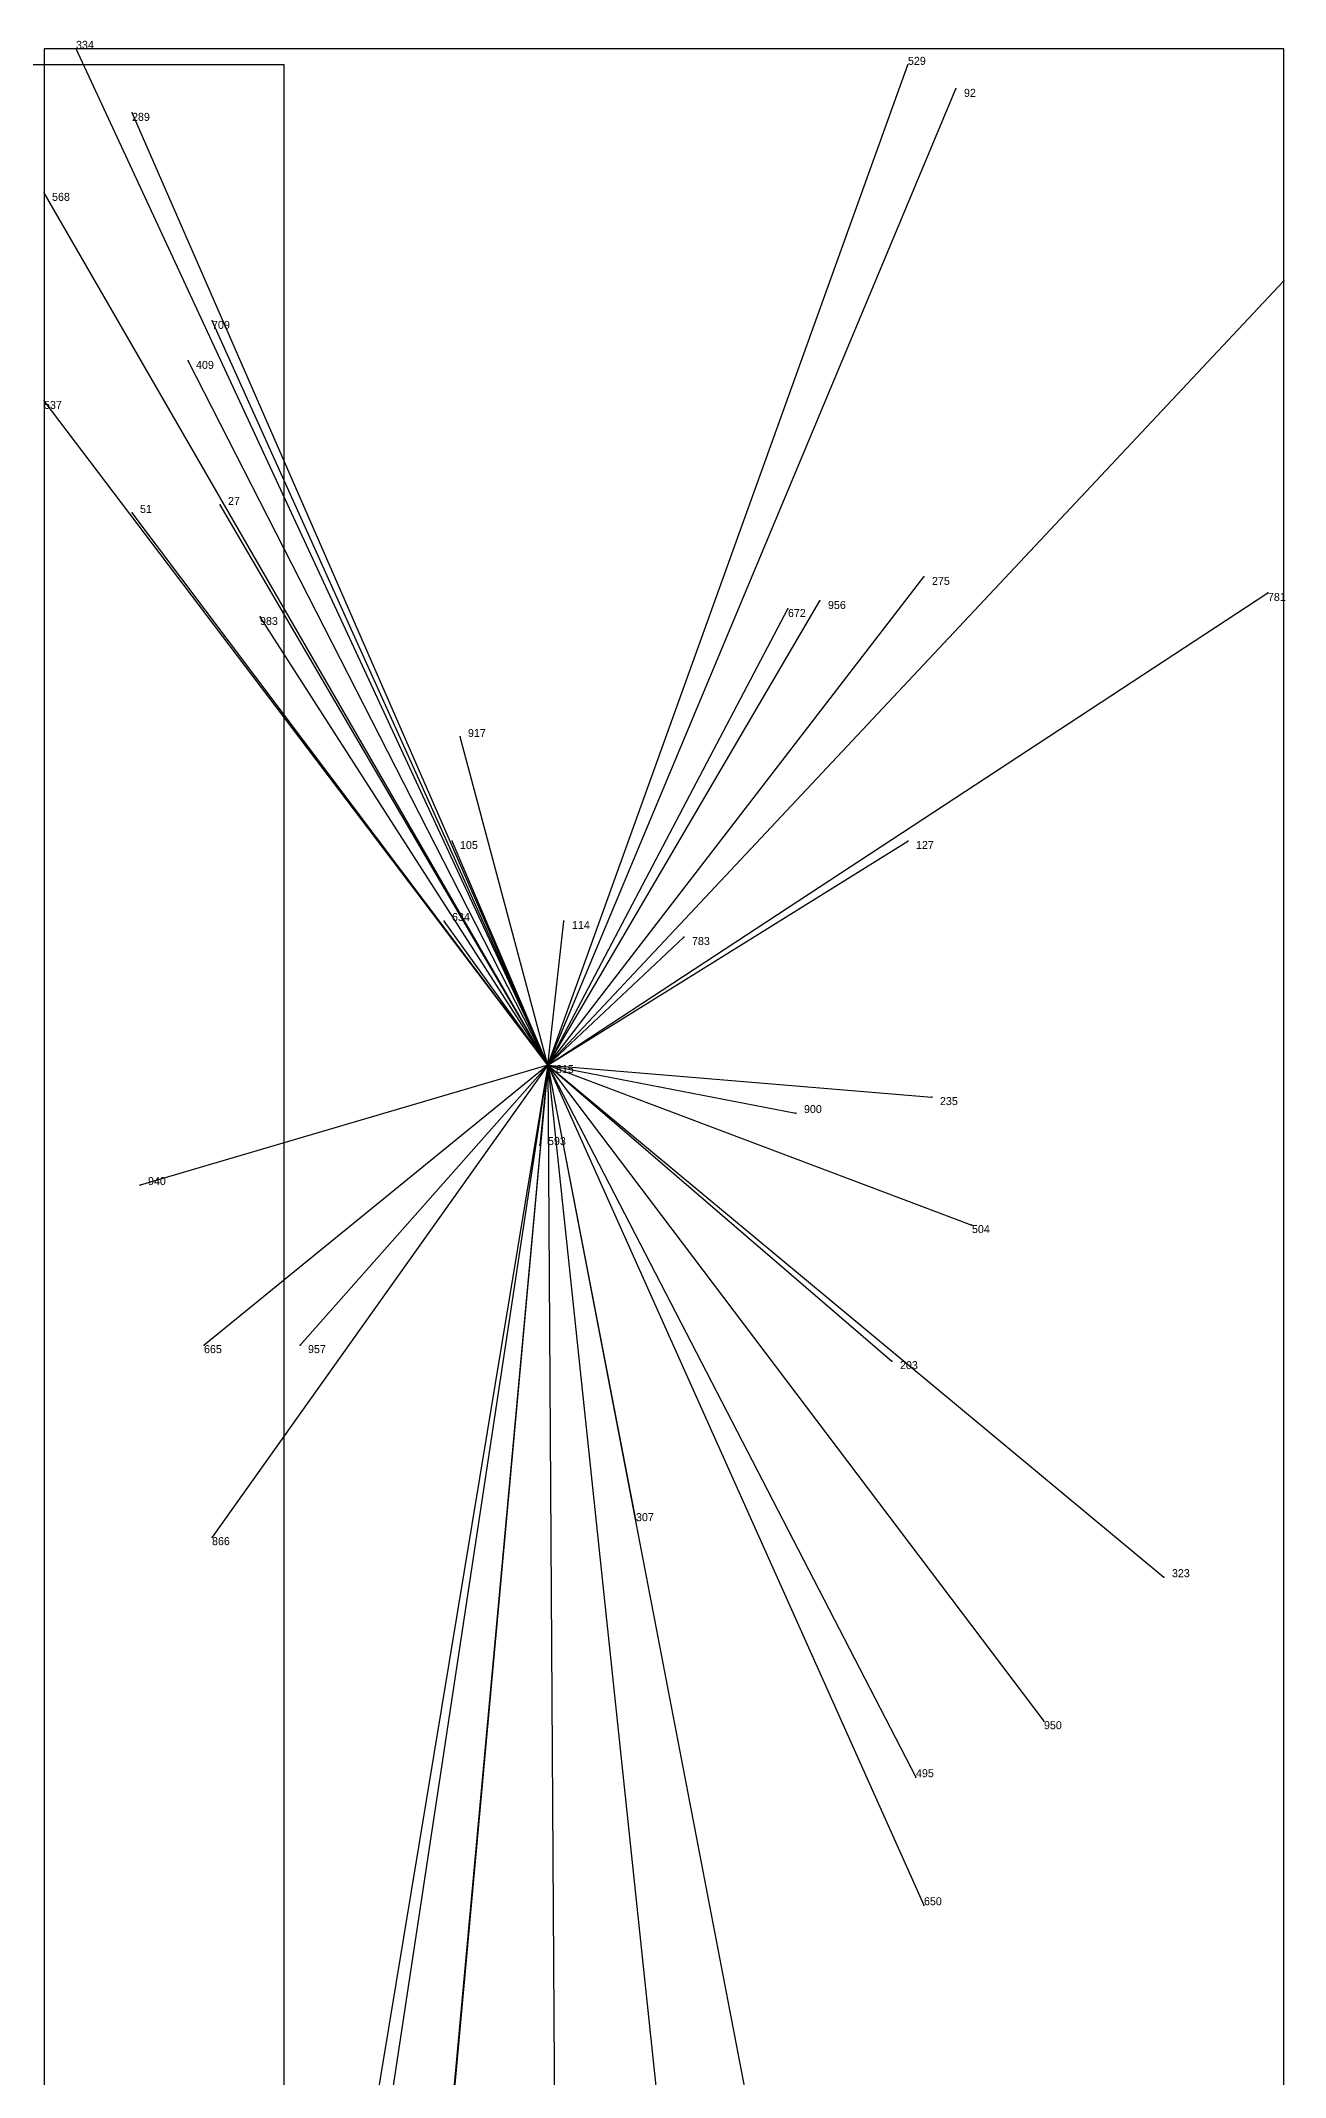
# Model space of a CAD drawing. Extents: x 0 to 1, y 0 to 1.
# Drawn here: x 0.5876 to 0.7432, y 0.7415 to 0.996 of the extents above; entities that cross this region are included whole.
import ezdxf

# ---------------------------------------------------------------- set-up
doc = ezdxf.new("R2010")
doc.units = 0
for name, color, linetype in [('Clients', 3, 'CONTINUOUS'), ('Facilities', 3, 'CONTINUOUS'), ('Facilities_lines', 3, 'CONTINUOUS'), ('Min_max_boxes', 1, 'CONTINUOUS'), ('Normals', 1, 'CONTINUOUS'), ('Source_points', 5, 'CONTINUOUS'), ('Text', 3, 'CONTINUOUS')]:
    doc.layers.add(name, color=color, linetype=linetype)

msp = doc.modelspace()

# ---------------------------------------------------------------- linework, layer by layer
at = {"layer": 'Clients', "color": 5}
for p in [(0.592, 0.995), (0.696, 0.993), (0.702, 0.99), (0.599, 0.987), (0.588, 0.977), (0.743, 0.966), (0.609, 0.961), (0.606, 0.956), (0.588, 0.951), (0.599, 0.937), (0.61, 0.938), (0.698, 0.929), (0.741, 0.927), (0.615, 0.924), (0.681, 0.925), (0.685, 0.926), (0.64, 0.909), (0.639, 0.896), (0.696, 0.896), (0.638, 0.886), (0.653, 0.886), (0.668, 0.884), (0.699, 0.864), (0.682, 0.862), (0.65, 0.858), (0.6, 0.853), (0.704, 0.848), (0.608, 0.833), (0.62, 0.833), (0.694, 0.831), (0.662, 0.811), (0.609, 0.809), (0.728, 0.804), (0.713, 0.786), (0.697, 0.779), (0.698, 0.763)]:
    msp.add_point(p, dxfattribs=at)
at = {"layer": 'Facilities', "color": 3}
msp.add_point((0.651, 0.868), dxfattribs=at)
at = {"layer": 'Facilities_lines', "color": 3}
for q in [(0.592, 0.995), (0.696, 0.993), (0.702, 0.99), (0.599, 0.987), (0.588, 0.977), (0.743, 0.966), (0.609, 0.961), (0.606, 0.956), (0.588, 0.951), (0.599, 0.937), (0.61, 0.938), (0.698, 0.929), (0.741, 0.927), (0.615, 0.924), (0.685, 0.926), (0.681, 0.925), (0.64, 0.909), (0.639, 0.896), (0.696, 0.896), (0.638, 0.886), (0.653, 0.886), (0.668, 0.884), (0.6, 0.853), (0.608, 0.833), (0.609, 0.809), (0.62, 0.833), (0.627, 0.723), (0.627, 0.71), (0.63, 0.64), (0.636, 0.704), (0.65, 0.858), (0.676, 0.738), (0.694, 0.831), (0.699, 0.864), (0.728, 0.804), (0.697, 0.779), (0.704, 0.848), (0.662, 0.811), (0.698, 0.763), (0.666, 0.726), (0.652, 0.703), (0.682, 0.862), (0.713, 0.786)]:
    msp.add_line((0.651, 0.868), q, dxfattribs=at)
at = {"layer": 'Min_max_boxes', "color": 1}
for p, q in [((0.618, 0.993), (0.482, 0.993)), ((0.618, 0.993), (0.482, 0.993)), ((0.743, 0.995), (0.588, 0.995)), ((0.588, 0.995), (0.588, 0.64)), ((0.743, 0.995), (0.588, 0.995)), ((0.588, 0.995), (0.588, 0.64)), ((0.588, 0.995), (0.588, 0.995)), ((0.618, 0.582), (0.618, 0.993)), ((0.618, 0.582), (0.618, 0.993)), ((0.618, 0.993), (0.618, 0.993)), ((0.743, 0.64), (0.743, 0.995)), ((0.743, 0.64), (0.743, 0.995)), ((0.743, 0.995), (0.743, 0.995))]:
    msp.add_line(p, q, dxfattribs=at)
at = {"layer": 'Normals', "color": 1}
for p, q in [((0.592, 0.995), (0.592, 0.995, 0.1)), ((0.696, 0.993), (0.696, 0.993, 0.1)), ((0.702, 0.99), (0.702, 0.99, 0.1)), ((0.599, 0.987), (0.599, 0.987, 0.1)), ((0.588, 0.977), (0.588, 0.977, 0.1)), ((0.743, 0.966), (0.743, 0.966, 0.1)), ((0.609, 0.961), (0.609, 0.961, 0.1)), ((0.606, 0.956), (0.606, 0.956, 0.1)), ((0.588, 0.951), (0.588, 0.951, 0.1)), ((0.599, 0.937), (0.599, 0.937, 0.1)), ((0.61, 0.938), (0.61, 0.938, 0.1)), ((0.698, 0.929), (0.698, 0.929, 0.1)), ((0.741, 0.927), (0.741, 0.927, 0.1)), ((0.615, 0.924), (0.615, 0.924, 0.1)), ((0.681, 0.925), (0.681, 0.925, 0.1)), ((0.685, 0.926), (0.685, 0.926, 0.1)), ((0.64, 0.909), (0.64, 0.909, 0.1)), ((0.639, 0.896), (0.639, 0.896, 0.1)), ((0.696, 0.896), (0.696, 0.896, 0.1)), ((0.638, 0.886), (0.638, 0.886, 0.1)), ((0.653, 0.886), (0.653, 0.886, 0.1)), ((0.668, 0.884), (0.668, 0.884, 0.1)), ((0.651, 0.868), (0.651, 0.868, 0.1)), ((0.699, 0.864), (0.699, 0.864, 0.1)), ((0.682, 0.862), (0.682, 0.862, 0.1)), ((0.65, 0.858), (0.65, 0.858, 0.1)), ((0.6, 0.853), (0.6, 0.853, 0.1)), ((0.704, 0.848), (0.704, 0.848, 0.1)), ((0.608, 0.833), (0.608, 0.833, 0.1)), ((0.62, 0.833), (0.62, 0.833, 0.1)), ((0.694, 0.831), (0.694, 0.831, 0.1)), ((0.662, 0.811), (0.662, 0.811, 0.1)), ((0.609, 0.809), (0.609, 0.809, 0.1)), ((0.728, 0.804), (0.728, 0.804, 0.1)), ((0.713, 0.786), (0.713, 0.786, 0.1)), ((0.697, 0.779), (0.697, 0.779, 0.1)), ((0.698, 0.763), (0.698, 0.763, 0.1))]:
    msp.add_line(p, q, dxfattribs=at)
at = {"layer": 'Source_points', "color": 5}
for p in [(0.592, 0.995), (0.696, 0.993), (0.702, 0.99), (0.599, 0.987), (0.588, 0.977), (0.743, 0.966), (0.609, 0.961), (0.606, 0.956), (0.588, 0.951), (0.599, 0.937), (0.61, 0.938), (0.698, 0.929), (0.741, 0.927), (0.615, 0.924), (0.681, 0.925), (0.685, 0.926), (0.64, 0.909), (0.639, 0.896), (0.696, 0.896), (0.638, 0.886), (0.653, 0.886), (0.668, 0.884), (0.651, 0.868), (0.699, 0.864), (0.682, 0.862), (0.65, 0.858), (0.6, 0.853), (0.704, 0.848), (0.608, 0.833), (0.62, 0.833), (0.694, 0.831), (0.662, 0.811), (0.609, 0.809), (0.728, 0.804), (0.713, 0.786), (0.697, 0.779), (0.698, 0.763)]:
    msp.add_point(p, dxfattribs=at)

# ---------------------------------------------------------------- texts
at = {"layer": 'Text', "color": 3}
for s, p in [('334', (0.592, 0.995)), ('529', (0.696, 0.993)), ('92', (0.703, 0.989)), ('289', (0.599, 0.986)), ('568', (0.589, 0.976)), ('709', (0.609, 0.96)), ('409', (0.607, 0.955)), ('537', (0.588, 0.95)), ('51', (0.6, 0.937)), ('27', (0.611, 0.938)), ('275', (0.699, 0.928)), ('781', (0.741, 0.926)), ('983', (0.615, 0.923)), ('672', (0.681, 0.924)), ('956', (0.686, 0.925)), ('917', (0.641, 0.909)), ('105', (0.64, 0.895)), ('127', (0.697, 0.895)), ('634', (0.639, 0.886)), ('114', (0.654, 0.885)), ('783', (0.669, 0.883)), ('815', (0.652, 0.867)), ('900', (0.683, 0.862)), ('235', (0.7, 0.863)), ('593', (0.651, 0.858)), ('940', (0.601, 0.853)), ('504', (0.704, 0.847)), ('665', (0.608, 0.832)), ('957', (0.621, 0.832)), ('203', (0.695, 0.83)), ('307', (0.662, 0.811)), ('866', (0.609, 0.808)), ('323', (0.729, 0.804)), ('950', (0.713, 0.785)), ('495', (0.697, 0.779)), ('650', (0.698, 0.763))]:
    msp.add_text(s, height=0.001, dxfattribs=at).set_placement(p)

doc.saveas('drawing.dxf')
